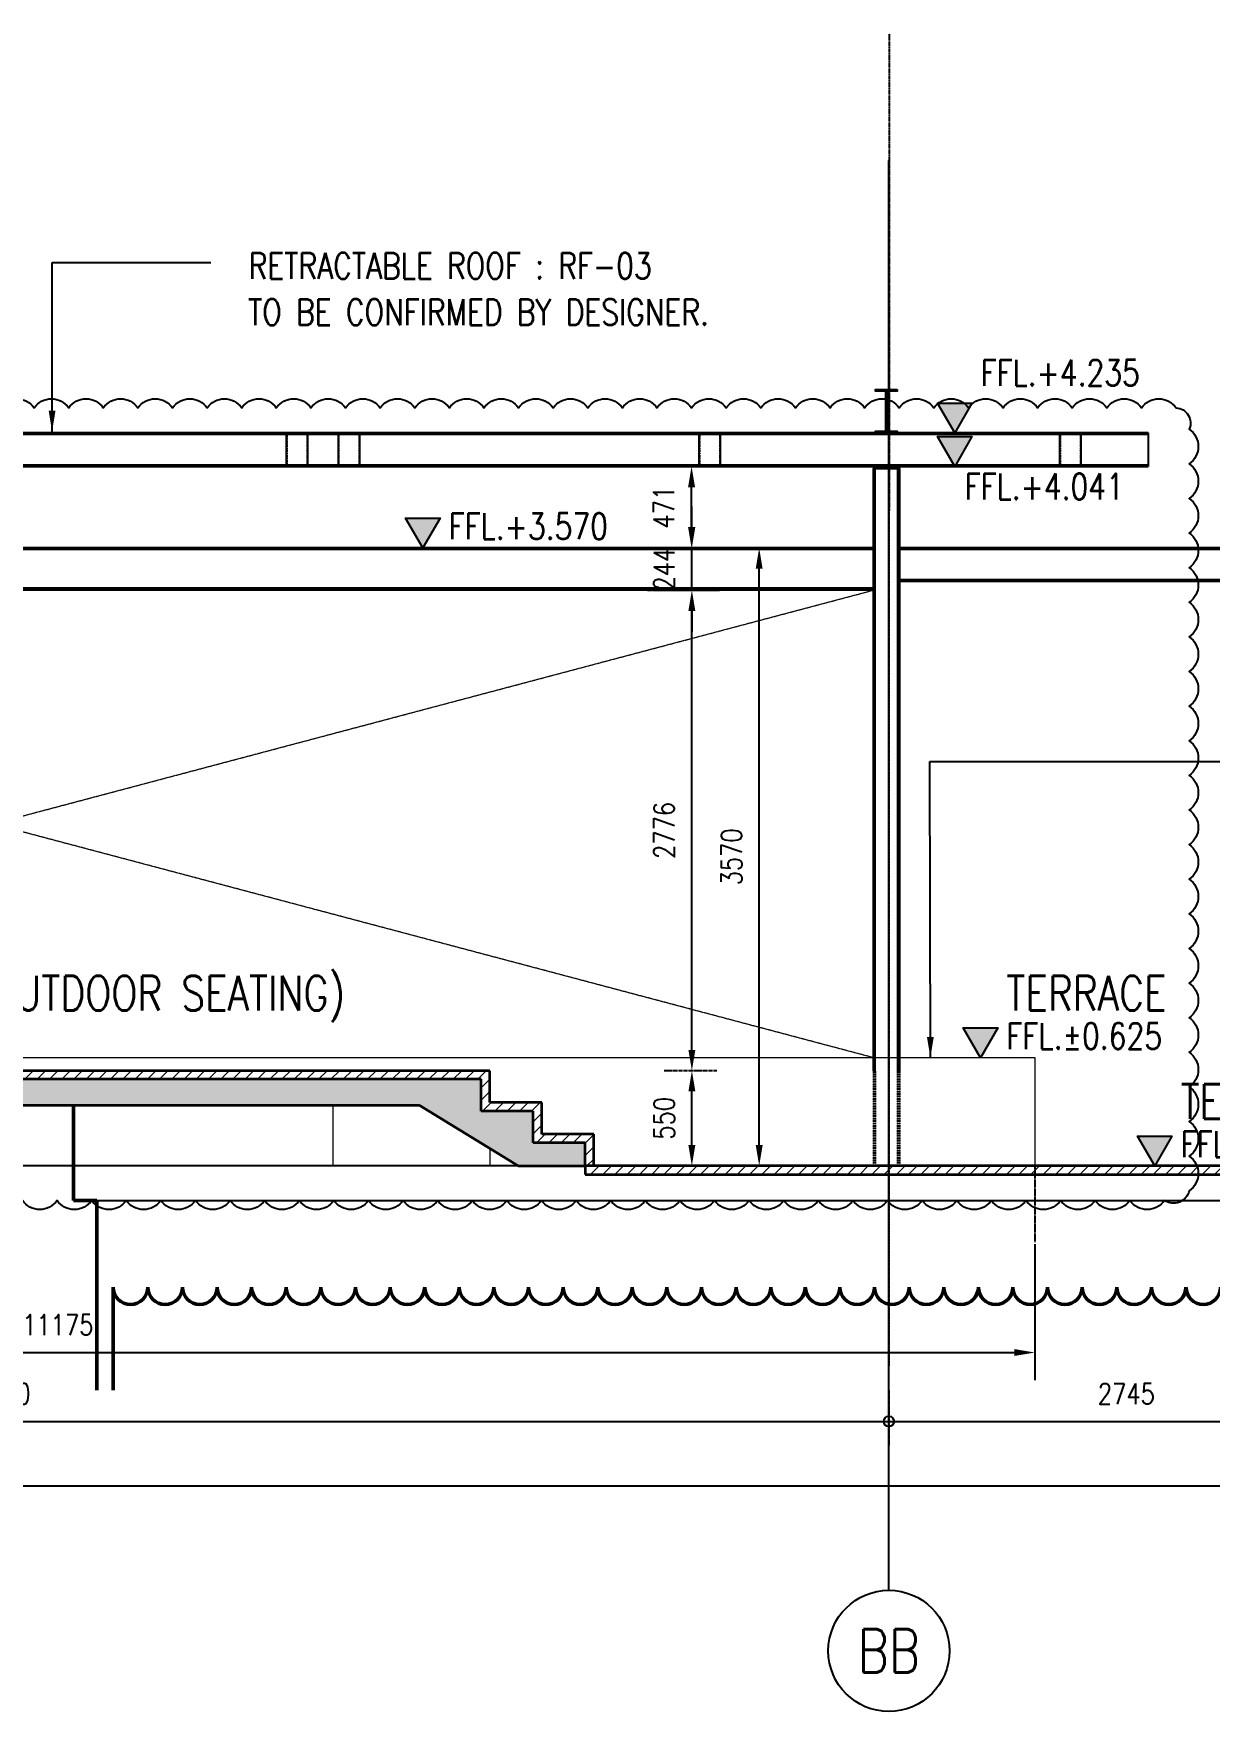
# Model space of a CAD drawing. Header units: millimetres. Extents: x -2196631 to 160, y -11674 to 51770.
# Drawn here: x -1088327 to -1081531, y 31020 to 40714 of the extents above; entities that cross this region are included whole.
import ezdxf
from ezdxf.enums import TextEntityAlignment as Align

# ---------------------------------------------------------------- set-up
doc = ezdxf.new("R2010")
doc.units = ezdxf.units.MM
for name, pattern in [('28 Xref BA305$0$_GRIDLINE', [11.2, 8, -0.6, 2, -0.6]), ('28 Xref BA305$0$_HIDDEN', [2.6, 2, -0.6]), ('_GRIDLINE', [11.2, 8, -0.6, 2, -0.6]), ('CENTER', [2, 1.25, -0.25, 0.25, -0.25]), ('CENTER2', [28.575, 19.05, -3.175, 3.175, -3.175]), ('DM1', [0.35, 0.05, -0.05, 0.2, -0.05]), ('HIDDEN', [0.375, 0.25, -0.125])]:
    doc.linetypes.add(name, pattern=pattern)
for name, color, linetype in [('$0$S-Stru_4', 4, 'Continuous'), ('GL', 3, 'Continuous'), ('Level Spec', 3, 'Continuous'), ('S-Dim', 7, 'Continuous'), ('S-Hid', 8, 'HIDDEN'), ('S-Str_2', 2, 'Continuous'), ('S-Str_3', 3, 'Continuous'), ('S-Stru_6', 6, 'Continuous'), ('SHIMMING', 7, 'Continuous'), ('TEXT 3', 3, 'Continuous'), ('TEXT 4', 4, 'Continuous'), ('TEXT 5', 5, 'Continuous')]:
    doc.layers.add(name, color=color, linetype=linetype)
for name, color, linetype, lineweight in [('28 Xref BA305$0$A-DETL', 90, 'Continuous', 15), ('28 Xref BA305$0$A-DETL-GENF', 92, 'Continuous', 18), ('28 Xref BA305$0$A-FLOR', 192, 'Continuous', 9), ('28 Xref BA305$0$A-FLOR-LEVL', 51, 'Continuous', 5), ('28 Xref BA305$0$A-WALL', 113, 'Continuous', 9), ('S-GRID', 1, 'Continuous', 5)]:
    doc.layers.add(name, color=color, linetype=linetype, lineweight=lineweight)
doc.styles.add('E100', font='ROMTH.shx', dxfattribs={"width": 0.85})
doc.styles.add('E175', font='ROMTH.shx', dxfattribs={"width": 0.85, "height": 4})
doc.styles.add('Romens', font='romans.shx', dxfattribs={"width": 0.8})
doc.dimstyles.new('AA-50 mm', dxfattribs={"dimtxt": 120, "dimasz": 120, "dimexe": 160, "dimexo": 12, "dimgap": 100, "dimtad": 1, "dimdec": 0, "dimzin": 0, "dimdsep": 46, "dimtxsty": 'Romens', "dimcen": 0.3, "dimdle": 2, "dimclrd": 1, "dimclre": 1, "dimclrt": 3, "dimadec": 0, "dimazin": 0, "dimtfac": 1, "dimtdec": 0, "dimtix": 1, "dimtmove": 1, "dimatfit": 3, "dimfxl": 0, "dimtolj": 1, "dimtzin": 0, "dimarcsym": 0})
doc.dimstyles.new('CA-50 mm', dxfattribs={"dimtxt": 120, "dimasz": 120, "dimexe": 160, "dimexo": 12, "dimgap": 100, "dimtad": 1, "dimdec": 0, "dimzin": 0, "dimdsep": 46, "dimtxsty": 'Romens', "dimblk1": 'SMALL', "dimsah": 1, "dimcen": 30, "dimdle": 2, "dimclrd": 1, "dimclre": 1, "dimclrt": 3, "dimadec": 0, "dimazin": 0, "dimtfac": 1, "dimtdec": 0, "dimtix": 1, "dimtmove": 2, "dimatfit": 3, "dimfxl": 0, "dimtolj": 1, "dimtzin": 0, "dimarcsym": 0})
doc.dimstyles.new('CC-50 mm', dxfattribs={"dimtxt": 120, "dimasz": 120, "dimexe": 140, "dimexo": 12, "dimgap": 100, "dimtad": 1, "dimdec": 0, "dimzin": 0, "dimdsep": 46, "dimtxsty": 'Romens', "dimblk": 'SMALL', "dimcen": 0.3, "dimdle": 2, "dimclrd": 1, "dimclre": 1, "dimclrt": 3, "dimadec": 0, "dimazin": 0, "dimtfac": 1, "dimtdec": 0, "dimtix": 1, "dimtmove": 1, "dimatfit": 3, "dimfxl": 0, "dimtolj": 1, "dimtzin": 0, "dimarcsym": 0})
pattern_1 = [(45, (-1088991.804, 2166), (-35.35534, 35.35534), [])]

# ---------------------------------------------------------------- blocks, each defined once
blk = doc.blocks.new('28 Xref BA305')
at = {"layer": '28 Xref BA305$0$A-DETL-GENF', "lineweight": 5}
h = blk.add_hatch(dxfattribs=at)
h.set_pattern_fill('FP_8', color=8, style=0, pattern_type=2)
h.set_pattern_definition(pattern_1)
h.paths.add_polyline_path([(-1085088.99512, 1300.44567), (-1085088.99512, 1483.77901), (-1085388.99512, 1483.77901), (-1085388.99512, 1667.11234), (-1085688.99602, 1667.11234), (-1085688.99602, 1850.44567), (-1094927.95991, 1850.91187), (-1100038.71323, 2550.44567), (-1103314.02208, 2550.44567), (-1103314.02208, 2500.44567), (-1100038.71323, 2499.97948), (-1094927.95991, 1800.44567), (-1085738.99602, 1800.44567), (-1085738.99602, 1617.11234), (-1085438.99512, 1617.11234), (-1085438.99512, 1433.77901), (-1085138.99512, 1433.77901), (-1085138.99512, 1300.44567)], flags=0)
h = blk.add_hatch(dxfattribs=at)
h.set_pattern_fill('FP_9', color=8, style=0, pattern_type=2)
h.set_pattern_definition([(50, (-1088991.8, 2166), (364.368, -31.878), [38.1, -419.1]), (355, (-1088991.8, 2166), (-70.486, 382.113), [30.48, -335.28]), (100.451, (-1088961.44, 2163.34), (293.885, 350.233), [32.38, -356.18]), (46.184, (-1088991.8, 2267.6), (542.158, -84.086), [57.15, -628.65]), (96.636, (-1088946.6, 2260.6), (474.805, 494.855), [48.57, -534.27]), (351.184, (-1088991.8, 2267.6), (474.81, 494.85), [45.72, -502.92]), (21, (-1088941, 2242.2), (303.2285, -204.5305), [38.1, -419.1]), (326, (-1088941, 2242.2), (123.604, 368.376), [30.48, -335.28]), (71.451, (-1088915.74, 2225.16), (426.834, 163.843), [32.38, -356.18]), (37.5, (-1088991.8, 2166), (6.1766, 169.1102), [16.764, -314.452, 16.764, -323.596, -336.55]), (37.5, (-1088991.8, 2166), (6.1766, 169.1102), [-671.576, 16.764, -319.786]), (7.5, (-1088991.8, 2166), (133.6389, 200.3615), [16.764, -177.292, 16.764, -306.832, -128.27]), (7.5, (-1088991.8, 2166), (133.6389, 200.3615), [-517.652, 16.764, -111.506]), (327.5, (-1089105.09, 2166), (271.1818, -11.4584), [16.764, -110.236, 16.764, -379.476, -525.78]), (327.5, (-1089105.09, 2166), (271.1818, -11.4584), [-523.24, 16.764, -509.016]), (317.5, (-1089155.89, 2166), (296.2585, 50.853), [16.764, -148.336, 16.764, -246.38, -373.38]), (317.5, (-1089155.89, 2166), (296.2585, 50.853), [-428.244, 16.764, -356.616])])
h.paths.add_polyline_path([(-1085411.19383, 1300.44567), (-1085138.99512, 1300.44567), (-1085138.99512, 1433.77901), (-1085438.99512, 1433.77901), (-1085438.99512, 1617.11234), (-1085738.99602, 1617.11234), (-1085738.99602, 1800.44567), (-1094927.95991, 1800.44567), (-1100038.71323, 2499.97948), (-1103314.02208, 2499.97948), (-1103314.02208, 2348.58089), (-1100038.71323, 2348.58089), (-1094938.17789, 1650.44567), (-1086097.99644, 1650.44567), (-1085525.26916, 1300.44567)], flags=0)
h = blk.add_hatch(dxfattribs=at)
h.set_pattern_fill('FP_8', color=8, style=0, pattern_type=2)
h.set_pattern_definition(pattern_1)
h.paths.add_polyline_path([(-1076459.77971, 1250.44567), (-1076088.99512, 1250.44567), (-1076088.99512, 1300.44567), (-1085138.99512, 1300.44567), (-1085138.99512, 1250.44567), (-1078250.06253, 1250.44567)], flags=0)
at = {"layer": '$0$S-Stru_4', "color": 8, "linetype": 'CENTER2', "ltscale": 0.03}
blk.add_line((-1083382.49229, 7842.52178), (-1083382.49337, 5085.44567), dxfattribs=at)
at = {"layer": '28 Xref BA305$0$A-DETL', "color": 8, "linetype": '28 Xref BA305$0$_HIDDEN', "lineweight": 9, "ltscale": 2.5}
for p, q in [((-1093654.05827, 1925.44567), (-1083472.805, 4626.7165)), ((-1083472.805, 1925.44567), (-1093654.05827, 4626.7165))]:
    blk.add_line(p, q, dxfattribs=at)
at = {"layer": '28 Xref BA305$0$A-DETL', "color": 2, "lineweight": 35}
blk.add_line((-1085688.99602, 1850.44567), (-1094924.55392, 1850.44567), dxfattribs=at)
at = {"layer": '28 Xref BA305$0$A-DETL', "lineweight": 35}
for p, q in [((-1085688.99602, 1667.11234), (-1085688.99602, 1850.44567)), ((-1085738.99602, 1800.44567), (-1094927.95991, 1800.44567)), ((-1085738.99602, 1617.11234), (-1085738.99602, 1800.44567)), ((-1094938.17789, 1650.44567), (-1086097.99644, 1650.44567)), ((-1086097.99644, 1650.44567), (-1085525.26916, 1300.44567)), ((-1085388.99512, 1667.11234), (-1085688.99602, 1667.11234)), ((-1085388.99512, 1483.77901), (-1085388.99512, 1667.11234)), ((-1085438.99512, 1617.11234), (-1085738.99602, 1617.11234)), ((-1085438.99512, 1433.77901), (-1085438.99512, 1617.11234)), ((-1085088.99512, 1483.77901), (-1085388.99512, 1483.77901)), ((-1085088.99512, 1300.44567), (-1085088.99512, 1483.77901)), ((-1085138.99512, 1433.77901), (-1085438.99512, 1433.77901)), ((-1085138.99512, 1300.44567), (-1085138.99512, 1433.77901)), ((-1085525.26916, 1300.44567), (-1085138.99512, 1300.44567)), ((-1076088.99512, 1300.44567), (-1085138.99512, 1300.44567)), ((-1085138.99512, 1300.44567), (-1085138.99512, 1250.44567)), ((-1085138.99512, 1250.44567), (-1076088.99512, 1250.44567))]:
    blk.add_line(p, q, dxfattribs=at)
at = {"layer": '28 Xref BA305$0$A-DETL', "lineweight": 50}
for p, q in [((-1088095.53066, 1100.44567), (-1088095.53066, 1650.44567)), ((-1087961.56628, 1100.44567), (-1088095.53066, 1100.44567)), ((-1087961.56628, 4.88764), (-1087961.56628, 1100.44567)), ((-1087866.24507, 600), (-1087866.24507, 4.88764))]:
    blk.add_line(p, q, dxfattribs=at)
for centre in [(-1087766.24507, 600), (-1087566.24507, 600), (-1087366.24507, 600), (-1087166.24507, 600), (-1086966.24507, 600), (-1086766.24507, 600), (-1086566.24507, 600), (-1086366.24507, 600), (-1086166.24507, 600), (-1085966.24507, 600), (-1085766.24507, 600), (-1085566.24507, 600), (-1085366.24507, 600), (-1085166.24507, 600), (-1084966.24507, 600), (-1084766.24507, 600), (-1084566.24507, 600), (-1084366.24507, 600), (-1084166.24507, 600), (-1083966.24507, 600), (-1083766.24507, 600), (-1083566.24507, 600), (-1083366.24507, 600), (-1083166.24507, 600), (-1082966.24507, 600), (-1082766.24507, 600), (-1082566.24507, 600), (-1082366.24507, 600), (-1082166.24507, 600), (-1081966.24507, 600), (-1081766.24507, 600), (-1081566.24507, 600)]:
    blk.add_arc(centre, 100, 180, 0, dxfattribs=at)
at = {"layer": '28 Xref BA305$0$A-FLOR', "color": 10, "lineweight": 25}
blk.add_line((-1085525.26916, 1300.44567), (-1088095.53066, 1300.44567), dxfattribs=at)
at = {"layer": '28 Xref BA305$0$A-FLOR', "color": 2, "lineweight": 25}
blk.add_line((-1087961.56628, 1100.44567), (-1076091.22032, 1100.44567), dxfattribs=at)
at = {"layer": '28 Xref BA305$0$A-FLOR-LEVL', "linetype": '28 Xref BA305$0$_GRIDLINE', "lineweight": 20}
blk.add_line((-1105393.71336, 1300.44567), (-1073390.33155, 1300.44567), dxfattribs=at)
at = {"layer": '28 Xref BA305$0$A-WALL', "color": 2, "lineweight": 18}
blk.add_line((-1082539.00127, 1850.44567), (-1082539.00127, 1300.44567), dxfattribs=at)
at = {"layer": '28 Xref BA305$0$A-WALL', "lineweight": 18}
for p, q in [((-1086596.24507, 1650.44567), (-1086596.24507, 1300.44567)), ((-1085688.99437, 1400.49997), (-1085688.99437, 1300.44567))]:
    blk.add_line(p, q, dxfattribs=at)
at = {"layer": '28 Xref BA305$0$A-WALL', "color": 2, "lineweight": 18}
blk.add_lwpolyline([(-1082538.00132, 1300.44567), (-1082538.00132, 1925.44567), (-1094924.55392, 1925.44567), (-1094924.55392, 1850.44567)], dxfattribs=at)
at = {"layer": 'S-Dim', "color": 2}
for p, q in [((-1081884.45767, 5535.44567), (-1093804.05827, 5535.44567)), ((-1081884.45767, 5526.44567), (-1093804.05827, 5526.44567)), ((-1081884.45767, 5535.44567), (-1081884.45767, 5341.44567)), ((-1093804.05827, 5350.44567), (-1083335.30498, 5350.44567)), ((-1093804.05827, 5341.44567), (-1081884.45767, 5341.44567)), ((-1083335.30498, 5350.44567), (-1081884.45767, 5350.44567))]:
    blk.add_line(p, q, dxfattribs=at)
at = {"layer": 'S-Dim', "color": 4}
for p, q in [((-1083472.805, 5085.44567), (-1083472.805, 5329.44567)), ((-1083462.805, 5085.44567), (-1083462.805, 5329.44567)), ((-1083332.805, 5329.44567), (-1083332.805, 5085.44567)), ((-1083322.805, 5329.44567), (-1083322.805, 5085.44567)), ((-1083472.805, 1850.44567), (-1083472.805, 5085.44567)), ((-1083462.805, 1850.44567), (-1083462.805, 5085.44567)), ((-1083332.805, 5085.44567), (-1083332.805, 1850.44567)), ((-1083322.805, 5085.44567), (-1083322.805, 1850.44567)), ((-1083472.805, 4870.7165), (-1093654.05827, 4870.7165)), ((-1078743.91522, 4870.7165), (-1083322.805, 4870.7165)), ((-1078743.91522, 4676.7165), (-1083322.805, 4676.7165)), ((-1083472.805, 4626.7165), (-1093654.05827, 4626.7165)), ((-1073584.22523, 1300.44567), (-1101936.59142, 1300.44567))]:
    blk.add_line(p, q, dxfattribs=at)
at = {"layer": 'S-Dim', "color": 8}
for p, q in [((-1083472.805, 4861.7165), (-1093654.05827, 4861.7165)), ((-1078743.91522, 4861.7165), (-1083322.805, 4861.7165)), ((-1078743.91522, 4685.7165), (-1083322.805, 4685.7165)), ((-1083472.805, 4637.7165), (-1093654.05827, 4637.7165))]:
    blk.add_line(p, q, dxfattribs=at)
at = {"layer": 'S-Dim', "color": 5}
blk.add_line((-1083272.805, 1300.44567), (-1083522.805, 1300.44567), dxfattribs=at)
blk.add_line((-1083272.805, 1300.44567), (-1083522.805, 1300.44567), dxfattribs=at)
at = {"layer": 'S-GRID', "linetype": '_GRIDLINE', "ltscale": 0.001}
blk.add_line((-1083382.43871, 6250.71554), (-1083382.43871, 142.33612), dxfattribs=at)
at = {"layer": 'S-GRID'}
blk.add_line((-1082538.00132, 1300.44567), (-1080637.69967, 1300.44567), dxfattribs=at)
at = {"layer": 'S-Hid'}
for p, q in [((-1086863.67543, 5526.44567), (-1086863.67543, 5350.44567)), ((-1086745.07543, 5526.44567), (-1086745.07543, 5350.44567)), ((-1086563.67543, 5526.44567), (-1086563.67543, 5350.44567)), ((-1086445.07543, 5526.44567), (-1086445.07543, 5350.44567)), ((-1084478.67785, 5526.44567), (-1084478.67785, 5350.44567)), ((-1084360.07785, 5526.44567), (-1084360.07785, 5350.44567)), ((-1082393.67785, 5526.44567), (-1082393.67785, 5350.44567)), ((-1082275.07785, 5526.44567), (-1082275.07785, 5350.44567)), ((-1083472.805, 1850.44567), (-1083472.805, 1300.44567)), ((-1083462.805, 1850.44567), (-1083462.805, 1300.44567)), ((-1083332.805, 1850.44567), (-1083332.805, 1300.44567)), ((-1083322.805, 1850.44567), (-1083322.805, 1300.44567))]:
    blk.add_line(p, q, dxfattribs=at)
at = {"layer": 'S-Str_2'}
blk.add_lwpolyline([(-1083472.805, 5329.44567), (-1083322.805, 5329.44567), (-1083322.805, 5341.44567), (-1083472.805, 5341.44567)], close=True, dxfattribs=at)
at = {"layer": 'S-Str_3'}
for points in [[(-1086741.87543, 5350.44567), (-1086741.87543, 5526.44567), (-1086866.87543, 5526.44567), (-1086866.87543, 5350.44567)], [(-1086441.87543, 5350.44567), (-1086441.87543, 5526.44567), (-1086566.87543, 5526.44567), (-1086566.87543, 5350.44567)], [(-1084356.87785, 5350.44567), (-1084356.87785, 5526.44567), (-1084481.87785, 5526.44567), (-1084481.87785, 5350.44567)], [(-1082271.87785, 5350.44567), (-1082271.87785, 5526.44567), (-1082396.87785, 5526.44567), (-1082396.87785, 5350.44567)]]:
    blk.add_lwpolyline(points, close=True, dxfattribs=at)
at = {"layer": 'S-Stru_6'}
blk.add_lwpolyline([(-1083335.30498, 5785.44567), (-1083335.30498, 5776.44567), (-1083394.80498, 5776.44567), (-1083394.80498, 5544.44567), (-1083335.30498, 5544.44567), (-1083335.30498, 5535.44567), (-1083460.30498, 5535.44567), (-1083460.30498, 5544.44567), (-1083400.80498, 5544.44567), (-1083400.80498, 5776.44567), (-1083460.30498, 5776.44567), (-1083460.30498, 5785.44567)], close=True, dxfattribs=at)
at = {"layer": 'SHIMMING', "color": 252, "true_color": 0x939598}
blk.add_line((-1081884.45767, 5341.44567), (-1082184.45767, 5341.44567), dxfattribs=at)
at = {"color": 10, "linetype": 'Continuous', "style": 'E175', "width": 0.85}
blk.add_attdef('POOL_SIDE_ELEVATION', (-1089924.93658, -4582.55958), '', height=320, dxfattribs=at)
at = {"color": 6, "linetype": 'Continuous', "style": 'E100', "width": 0.85}
blk.add_attdef('SCALE', text='', height=160, dxfattribs=at).set_placement((-1092437.31517, -4942.55958), align=Align.RIGHT)
blk = doc.blocks.new('COLUMN REFERNCE GRIDS 1')
at = {"layer": 'GL'}
blk.add_lwpolyline([(0, 0.5), (0, 0)], dxfattribs=at)
blk.add_circle((0, 1.2), 0.7, dxfattribs=at)
at = {"layer": 'TEXT 5', "style": 'Romens', "width": 0.8}
blk.add_attdef('A', text='', height=0.5, dxfattribs=at).set_placement((0, 1.2), align=Align.MIDDLE_CENTER)
blk = doc.blocks.new('GD')
at = {"layer": 'S-GRID', "color": 8, "linetype": '_GRIDLINE', "lineweight": 25, "ltscale": 3}
blk.add_line((-1083383.4, -1504), (-1083383.4, 6570), dxfattribs=at)
at = {"layer": 'GL'}
ref = blk.add_blockref('COLUMN REFERNCE GRIDS 1', (-1083383.4, -1440.6), dxfattribs=dict(at, xscale=500, yscale=500, zscale=500, rotation=180))
ref.add_attrib('A', 'BB', dxfattribs={"layer": 'TEXT 5', "height": 250, "style": 'Romens', "width": 0.8}).set_placement((-1083383.4, -2040.6), align=Align.MIDDLE_CENTER)
blk = doc.blocks.new('_Small')
at = {"color": 0, "linetype": 'ByBlock', "lineweight": -2}
blk.add_circle((0, 0), 0.25, dxfattribs=at)
blk = doc.blocks.new('*D53')
at = {"color": 1, "linetype": 'CENTER2', "lineweight": -2, "transparency": 16777216}
for p, q in [((-1093713.7, 2), (-1093713.7, -316)), ((-1083383.4, 2), (-1083383.4, -316))]:
    blk.add_line(p, q, dxfattribs=at)
at = {"color": 1, "lineweight": -2, "transparency": 16777216}
blk.add_line((-1093715.7, -176), (-1083381.4, -176), dxfattribs=at)
at = {"layer": 'Defpoints', "color": 0, "transparency": 16777216}
for p in [(-1093713.7, 14), (-1083383.4, 14), (-1083383.4, -176)]:
    blk.add_point(p, dxfattribs=at)
at = {"color": 1, "lineweight": -2, "transparency": 16777216, "xscale": 120, "yscale": 120, "zscale": 120, "rotation": 180}
blk.add_blockref('_Small', (-1093713.7, -176), dxfattribs=at)
at = {"color": 1, "lineweight": -2, "transparency": 16777216, "xscale": 120, "yscale": 120, "zscale": 120}
blk.add_blockref('_Small', (-1083383.4, -176), dxfattribs=at)
at = {"color": 3, "transparency": 16777216, "insert": (-1088548.5, -16), "char_height": 120, "attachment_point": 5, "style": 'Romens'}
blk.add_mtext('\\A1;10330', dxfattribs=at)
blk = doc.blocks.new('*D54')
at = {"color": 1, "linetype": 'CENTER2', "lineweight": -2, "transparency": 16777216}
for p, q in [((-1083383.4, 2), (-1083383.4, -316)), ((-1080638.7, -22), (-1080638.7, -316))]:
    blk.add_line(p, q, dxfattribs=at)
at = {"color": 1, "lineweight": -2, "transparency": 16777216}
blk.add_line((-1083385.4, -176), (-1080636.7, -176), dxfattribs=at)
at = {"layer": 'Defpoints', "color": 0, "transparency": 16777216}
for p in [(-1083383.4, 14), (-1080638.7, -10), (-1080638.7, -176)]:
    blk.add_point(p, dxfattribs=at)
at = {"color": 1, "lineweight": -2, "transparency": 16777216, "xscale": 120, "yscale": 120, "zscale": 120, "rotation": 180}
blk.add_blockref('_Small', (-1083383.4, -176), dxfattribs=at)
at = {"color": 1, "lineweight": -2, "transparency": 16777216, "xscale": 120, "yscale": 120, "zscale": 120}
blk.add_blockref('_Small', (-1080638.7, -176), dxfattribs=at)
at = {"color": 3, "transparency": 16777216, "insert": (-1082011, -16), "char_height": 120, "attachment_point": 5, "style": 'Romens'}
blk.add_mtext('\\A1;2745', dxfattribs=at)
blk = doc.blocks.new('*D52')
at = {"color": 1, "linetype": 'CENTER2', "lineweight": -2, "transparency": 16777216}
for p, q in [((-1102238.7, -328), (-1102238.7, -688)), ((-1080638.7, -328), (-1080638.7, -688))]:
    blk.add_line(p, q, dxfattribs=at)
at = {"color": 1, "lineweight": -2, "transparency": 16777216}
blk.add_line((-1102240.7, -548), (-1080636.7, -548), dxfattribs=at)
at = {"layer": 'Defpoints', "color": 0, "transparency": 16777216}
for p in [(-1102238.7, -316), (-1080638.7, -316), (-1080638.7, -548)]:
    blk.add_point(p, dxfattribs=at)
at = {"color": 1, "lineweight": -2, "transparency": 16777216, "xscale": 120, "yscale": 120, "zscale": 120, "rotation": 180}
blk.add_blockref('_Small', (-1102238.7, -548), dxfattribs=at)
at = {"color": 1, "lineweight": -2, "transparency": 16777216, "xscale": 120, "yscale": 120, "zscale": 120}
blk.add_blockref('_Small', (-1080638.7, -548), dxfattribs=at)
at = {"color": 3, "transparency": 16777216, "insert": (-1091438.7, -388), "char_height": 120, "attachment_point": 5, "style": 'Romens'}
blk.add_mtext('\\A1;21600', dxfattribs=at)
blk = doc.blocks.new('FINISHING FLOOR - ( ELE - SEC )')
at = {"layer": 'Level Spec'}
h = blk.add_hatch(color=1, dxfattribs=at)
h.dxf.hatch_style = 1
h.paths.add_polyline_path([(0, 0), (-0.199, 0.345), (0.199, 0.345)])
at = {"layer": 'Level Spec', "color": 1}
blk.add_lwpolyline([(0, 0), (-0.199, 0.345), (0.199, 0.345)], close=True, dxfattribs=at)
at = {"layer": 'TEXT 3', "style": 'Romens', "width": 0.8}
blk.add_attdef('+XX.XXXMSL.', (0.299, 0.1), '', height=0.3, dxfattribs=at)
at = {"layer": 'TEXT 4', "style": 'Romens', "width": 0.8}
blk.add_attdef('XXXXXX_X', (0.299, 0.545), '', height=0.4, dxfattribs=at)
blk = doc.blocks.new('*D326')
at = {"color": 1, "linetype": 'CENTER2', "lineweight": -2, "transparency": 16777216}
for p, q in [((-1084378, 34722.1), (-1084682, 34722.1)), ((-1084378, 34172.1), (-1084682, 34172.1))]:
    blk.add_line(p, q, dxfattribs=at)
at = {"color": 1, "lineweight": -2, "transparency": 16777216}
blk.add_line((-1084522, 34292.1), (-1084522, 34602.1), dxfattribs=at)
at = {"color": 1, "transparency": 16777216}
for points in [[(-1084542, 34602.1), (-1084502, 34602.1), (-1084522, 34722.1)], [(-1084542, 34292.1), (-1084502, 34292.1), (-1084522, 34172.1)]]:
    blk.add_solid(points, dxfattribs=at)
at = {"layer": 'Defpoints', "color": 0, "transparency": 16777216}
for p in [(-1084522, 34722.1), (-1084366, 34722.1), (-1084366, 34172.1)]:
    blk.add_point(p, dxfattribs=at)
at = {"color": 3, "transparency": 16777216, "insert": (-1084682, 34447.1), "char_height": 120, "attachment_point": 5, "rotation": 90, "style": 'Romens'}
blk.add_mtext('\\A1;550', dxfattribs=at)
blk = doc.blocks.new('*D327')
at = {"color": 1, "linetype": 'CENTER2', "lineweight": -2, "transparency": 16777216}
for p, q in [((-1084778, 37498.4), (-1084362, 37498.4)), ((-1084378, 34722.1), (-1084682, 34722.1))]:
    blk.add_line(p, q, dxfattribs=at)
at = {"color": 1, "lineweight": -2, "transparency": 16777216}
blk.add_line((-1084522, 34842.1), (-1084522, 37378.4), dxfattribs=at)
at = {"color": 1, "transparency": 16777216}
for points in [[(-1084542, 37378.4), (-1084502, 37378.4), (-1084522, 37498.4)], [(-1084542, 34842.1), (-1084502, 34842.1), (-1084522, 34722.1)]]:
    blk.add_solid(points, dxfattribs=at)
at = {"layer": 'Defpoints', "color": 0, "transparency": 16777216}
for p in [(-1084790, 37498.4), (-1084522, 37498.4), (-1084366, 34722.1)]:
    blk.add_point(p, dxfattribs=at)
at = {"color": 3, "transparency": 16777216, "insert": (-1084682, 36110.2), "char_height": 120, "attachment_point": 5, "rotation": 90, "style": 'Romens'}
blk.add_mtext('\\A1;2776', dxfattribs=at)
blk = doc.blocks.new('*D328')
at = {"color": 1, "linetype": 'CENTER2', "lineweight": -2, "transparency": 16777216}
for p, q in [((-1084366.5, 37742.4), (-1083973, 37742.4)), ((-1084354, 34172.1), (-1083973, 34172.1))]:
    blk.add_line(p, q, dxfattribs=at)
at = {"color": 1, "lineweight": -2, "transparency": 16777216}
blk.add_line((-1084133, 34292.1), (-1084133, 37622.4), dxfattribs=at)
at = {"color": 1, "transparency": 16777216}
for points in [[(-1084153, 37622.4), (-1084113, 37622.4), (-1084133, 37742.4)], [(-1084153, 34292.1), (-1084113, 34292.1), (-1084133, 34172.1)]]:
    blk.add_solid(points, dxfattribs=at)
at = {"layer": 'Defpoints', "color": 0, "transparency": 16777216}
for p in [(-1084378.5, 37742.4), (-1084133, 37742.4), (-1084366, 34172.1)]:
    blk.add_point(p, dxfattribs=at)
at = {"color": 3, "transparency": 16777216, "insert": (-1084293, 35957.2), "char_height": 120, "attachment_point": 5, "rotation": 90, "style": 'Romens'}
blk.add_mtext('\\A1;3570', dxfattribs=at)
blk = doc.blocks.new('*D342')
at = {"color": 1, "lineweight": -2, "transparency": 16777216}
for p, q in [((-1082539, 33719.7), (-1082539, 32933.7)), ((-1093713.7, 33298.7), (-1093713.7, 32933.7)), ((-1093715.7, 33093.7), (-1082659, 33093.7))]:
    blk.add_line(p, q, dxfattribs=at)
at = {"color": 1, "transparency": 16777216}
blk.add_solid([(-1082659, 33113.7), (-1082659, 33073.7), (-1082539, 33093.7)], dxfattribs=at)
at = {"layer": 'Defpoints', "color": 0, "transparency": 16777216}
for p in [(-1082539, 33731.7), (-1093713.7, 33310.7), (-1082539, 33093.7)]:
    blk.add_point(p, dxfattribs=at)
at = {"color": 1, "lineweight": -2, "transparency": 16777216, "xscale": 120, "yscale": 120, "zscale": 120, "rotation": 180}
blk.add_blockref('_Small', (-1093713.7, 33093.7), dxfattribs=at)
at = {"color": 3, "transparency": 16777216, "insert": (-1088186.3, 33253.7), "char_height": 120, "attachment_point": 5, "style": 'Romens'}
blk.add_mtext('\\A1;11175', dxfattribs=at)
blk = doc.blocks.new('*D331')
at = {"color": 1, "lineweight": -2, "transparency": 16777216}
for p, q in [((-1084522, 37862.4), (-1084522, 37982.4)), ((-1084522, 37498.4), (-1084522, 37742.4)), ((-1084522, 37378.4), (-1084522, 37258.4))]:
    blk.add_line(p, q, dxfattribs=at)
at = {"color": 1, "linetype": 'CENTER2', "lineweight": -2, "transparency": 16777216}
for p, q in [((-1084440.5, 37742.4), (-1084682, 37742.4)), ((-1084745, 37498.4), (-1084362, 37498.4))]:
    blk.add_line(p, q, dxfattribs=at)
at = {"color": 1, "transparency": 16777216}
for points in [[(-1084542, 37862.4), (-1084502, 37862.4), (-1084522, 37742.4)], [(-1084542, 37378.4), (-1084502, 37378.4), (-1084522, 37498.4)]]:
    blk.add_solid(points, dxfattribs=at)
at = {"layer": 'Defpoints', "color": 0, "transparency": 16777216}
for p in [(-1084522, 37742.4), (-1084428.5, 37742.4), (-1084757, 37498.4)]:
    blk.add_point(p, dxfattribs=at)
at = {"color": 3, "transparency": 16777216, "insert": (-1084682, 37620.4), "char_height": 120, "attachment_point": 5, "rotation": 90, "style": 'Romens'}
blk.add_mtext('\\A1;244', dxfattribs=at)
blk = doc.blocks.new('*D592')
at = {"color": 1, "linetype": 'DM1', "lineweight": -2, "transparency": 16777216}
for p, q in [((-1084523.8, 38213.1), (-1084683.8, 38213.1)), ((-1084523.8, 37742.4), (-1084683.8, 37742.4))]:
    blk.add_line(p, q, dxfattribs=at)
at = {"color": 1, "lineweight": -2, "transparency": 16777216}
blk.add_line((-1084523.8, 37862.4), (-1084523.8, 38093.1), dxfattribs=at)
at = {"color": 1, "transparency": 16777216}
for points in [[(-1084543.8, 38093.1), (-1084503.8, 38093.1), (-1084523.8, 38213.1)], [(-1084543.8, 37862.4), (-1084503.8, 37862.4), (-1084523.8, 37742.4)]]:
    blk.add_solid(points, dxfattribs=at)
at = {"layer": 'Defpoints', "color": 0, "transparency": 16777216}
for p in [(-1084523.8, 38213.1), (-1084523.8, 38213.1), (-1084523.8, 37742.4)]:
    blk.add_point(p, dxfattribs=at)
at = {"color": 3, "transparency": 16777216, "insert": (-1084683.8, 37977.7), "char_height": 120, "attachment_point": 5, "rotation": 90, "style": 'Romens'}
blk.add_mtext('\\A1;471', dxfattribs=at)
blk = doc.blocks.new('*D625')
at = {"color": 1, "linetype": 'DM1', "lineweight": -2, "transparency": 16777216}
for p, q in [((-2, 37761.4), (160, 37761.4)), ((-2, 34172.1), (160, 34172.1))]:
    blk.add_line(p, q, dxfattribs=at)
at = {"color": 1, "lineweight": -2, "transparency": 16777216}
blk.add_line((0, 37641.4), (0, 34292.1), dxfattribs=at)
at = {"color": 1, "transparency": 16777216}
for points in [[(-20, 37641.4), (20, 37641.4), (0, 37761.4)], [(-20, 34292.1), (20, 34292.1), (0, 34172.1)]]:
    blk.add_solid(points, dxfattribs=at)
at = {"layer": 'Defpoints', "color": 0, "transparency": 16777216}
for p in [(-1100938.7, 37761.4), (-1100938.7, 34172.1), (0, 34172.1)]:
    blk.add_point(p, dxfattribs=at)
at = {"color": 3, "transparency": 16777216, "insert": (-160, 35966.7), "char_height": 120, "attachment_point": 5, "rotation": 90, "style": 'Romens'}
blk.add_mtext('\\A1;3589', dxfattribs=at)
blk = doc.blocks.new('di')
for base, p1, p2, picture, middle in [((-1083383.4, -176), (-1093713.7, 14), (-1083383.4, 14), '*D53', (-1088548.5, -16)), ((-1080638.7, -176), (-1083383.4, 14), (-1080638.7, -10), '*D54', (-1082011, -16)), ((-1080638.7, -548), (-1102238.7, -316), (-1080638.7, -316), '*D52', (-1091438.7, -388))]:
    dim = blk.add_linear_dim(base=base, p1=p1, p2=p2, dimstyle='CC-50 mm')
    dim.commit()
    dim.dimension.update_dxf_attribs({"geometry": picture, "text_midpoint": middle})

msp = doc.modelspace()

# ---------------------------------------------------------------- block references
msp.add_blockref('28 Xref BA305', (0, 32871.6594))

# ---------------------------------------------------------------- next in the draw order: linework, layer by layer
msp.add_lwpolyline([(-1088523.5933, 38551.7241, -0.52056705), (-1088323.5933, 38551.7241, -0.52056705), (-1088123.5933, 38551.7241, -0.52056705), (-1087923.5933, 38551.7241, -0.52056705), (-1087723.5933, 38551.7241, -0.52056705), (-1087523.5933, 38551.7241, -0.52056705), (-1087323.5933, 38551.7241, -0.52056705), (-1087123.5933, 38551.7241, -0.52056705), (-1086923.5933, 38551.7241, -0.52056705), (-1086723.5933, 38551.7241, -0.52056705), (-1086523.5933, 38551.7241, -0.52056705), (-1086323.5933, 38551.7241, -0.52056705), (-1086123.5933, 38551.7241, -0.52056705), (-1085923.5933, 38551.7241, -0.52056705), (-1085723.5933, 38551.7241, -0.52056705), (-1085523.5933, 38551.7241, -0.52056705), (-1085323.5933, 38551.7241, -0.52056705), (-1085123.5933, 38551.7241, -0.52056705), (-1084923.5933, 38551.7241, -0.52056705), (-1084723.5933, 38551.7241, -0.52056705), (-1084523.5933, 38551.7241, -0.52056705), (-1084323.5933, 38551.7241, -0.52056705), (-1084123.5933, 38551.7241, -0.52056705), (-1083923.5933, 38551.7241, -0.52056705), (-1083723.5933, 38551.7241, -0.52056705), (-1083523.5933, 38551.7241, -0.52056705), (-1083323.5933, 38551.7241, -0.52056705), (-1083123.5933, 38551.7241, -0.52056705), (-1082923.5933, 38551.7241, -0.52056705), (-1082723.5933, 38551.7241, -0.52056705), (-1082523.5933, 38551.7241, -0.52056705), (-1082323.5933, 38551.7241, -0.52056705), (-1082123.5933, 38551.7241, -0.52056705), (-1081923.5933, 38551.7241, -0.52056705), (-1081723.5933, 38551.7241, -0.52056705), (-1081647.0696, 38428.2477, -0.52056705), (-1081647.0696, 38228.2477, -0.52056705), (-1081647.0696, 38028.2477, -0.52056705), (-1081647.0696, 37828.2477, -0.52056705), (-1081647.0696, 37628.2477, -0.52056705), (-1081647.0696, 37428.2477, -0.52056705), (-1081647.0696, 37228.2477, -0.52056705), (-1081647.0696, 37028.2477, -0.52056705), (-1081647.0696, 36828.2477, -0.52056705), (-1081647.0696, 36628.2477, -0.52056705), (-1081647.0696, 36428.2477, -0.52056705), (-1081647.0696, 36228.2477, -0.52056705), (-1081647.0696, 36028.2477, -0.52056705), (-1081647.0696, 35828.2477, -0.52056705), (-1081647.0696, 35628.2477, -0.52056705), (-1081647.0696, 35428.2477, -0.52056705), (-1081647.0696, 35228.2477, -0.52056705), (-1081647.0696, 35028.2477, -0.52056705), (-1081647.0696, 34828.2477, -0.52056705), (-1081647.0696, 34628.2477, -0.52056705), (-1081647.0696, 34428.2477, -0.52056705), (-1081647.0696, 34228.2477, -0.52056705), (-1081647.0696, 34028.2477, -0.52056705), (-1081790.9269, 33972.105, -0.52056705), (-1081990.9269, 33972.105, -0.52056705), (-1082190.9269, 33972.105, -0.52056705), (-1082390.9269, 33972.105, -0.52056705), (-1082590.9269, 33972.105, -0.52056705), (-1082790.9269, 33972.105, -0.52056705), (-1082990.9269, 33972.105, -0.52056705), (-1083190.9269, 33972.105, -0.52056705), (-1083390.9269, 33972.105, -0.52056705), (-1083590.9269, 33972.105, -0.52056705), (-1083790.9269, 33972.105, -0.52056705), (-1083990.9269, 33972.105, -0.52056705), (-1084190.9269, 33972.105, -0.52056705), (-1084390.9269, 33972.105, -0.52056705), (-1084590.9269, 33972.105, -0.52056705), (-1084790.9269, 33972.105, -0.52056705), (-1084990.9269, 33972.105, -0.52056705), (-1085190.9269, 33972.105, -0.52056705), (-1085390.9269, 33972.105, -0.52056705), (-1085590.9269, 33972.105, -0.52056705), (-1085790.9269, 33972.105, -0.52056705), (-1085990.9269, 33972.105, -0.52056705), (-1086190.9269, 33972.105, -0.52056705), (-1086390.9269, 33972.105, -0.52056705), (-1086590.9269, 33972.105, -0.52056705), (-1086790.9269, 33972.105, -0.52056705), (-1086990.9269, 33972.105, -0.52056705), (-1087190.9269, 33972.105, -0.52056705), (-1087390.9269, 33972.105, -0.52056705), (-1087590.9269, 33972.105, -0.52056705), (-1087790.9269, 33972.105, -0.52056705), (-1087990.9269, 33972.105, -0.52056705), (-1088190.9269, 33972.105, -0.52056705), (-1088390.9269, 33972.105, -0.52056705)], format="xyb")
at = {"color": 250, "linetype": 'CENTER', "ltscale": 3}
msp.add_lwpolyline([(-1082539.0013, 34172.105), (-1082539.0013, 33731.6594)], dxfattribs=at)

# ---------------------------------------------------------------- next in the draw order: block references
for name, p in [('GD', (0, 33410.6594)), ('di', (0, 32871.6594))]:
    msp.add_blockref(name, p)
at = {"layer": 'Level Spec'}
ref = msp.add_blockref('FINISHING FLOOR - ( ELE - SEC )', (-1083003.0801, 38407.1055), dxfattribs=dict(at, xscale=500, yscale=500, zscale=500))
ref.add_attrib('+XX.XXXMSL.', 'FFL.+4.235', (-1082853.4871, 38679.6055), dxfattribs={"layer": 'TEXT 3', "height": 150, "style": 'Romens', "width": 0.8})
ref = msp.add_blockref('FINISHING FLOOR - ( ELE - SEC )', (-1083003.0801, 38213.1055), dxfattribs=dict(at, xscale=500, yscale=500, zscale=500))
ref.add_attrib('+XX.XXXMSL.', 'FFL.+4.041', (-1082945.8753, 38022.2508), dxfattribs={"layer": 'TEXT 3', "height": 150, "style": 'Romens', "width": 0.8})
ref = msp.add_blockref('FINISHING FLOOR - ( ELE - SEC )', (-1086077, 37742.3759), dxfattribs=dict(at, xscale=500, yscale=500, zscale=500))
ref.add_attrib('+XX.XXXMSL.', 'FFL.+3.570', (-1085927.4071, 37792.3759), dxfattribs={"layer": 'TEXT 3', "height": 150, "style": 'Romens', "width": 0.8})
at = {"layer": 'Level Spec', "xscale": 500, "yscale": 500, "zscale": 500}
for p, values in [((-1091064.3013, 34797.105), {'XXXXXX_X': 'TERRACE (VERANDAH OUTDOOR SEATING)', '+XX.XXXMSL.': 'FFL.+0.625'}), ((-1082853.636, 34797.105), {'XXXXXX_X': 'TERRACE ', '+XX.XXXMSL.': 'FFL.%%P0.625'}), ((-1081847, 34172.105), {'XXXXXX_X': 'TERRACE ', '+XX.XXXMSL.': 'FFL.%%P0.00'})]:
    msp.add_blockref('FINISHING FLOOR - ( ELE - SEC )', p, dxfattribs=at).add_auto_attribs(values)

# ---------------------------------------------------------------- next in the draw order: texts
at = {"layer": 'TEXT 3', "char_height": 150, "width": 4240.389247, "attachment_point": 1, "style": 'Romens'}
for s, insert in [('RETRACTABLE ROOF : RF-03', (-1087083.8313, 39447.2238)), ('TO BE CONFIRMED BY DESIGNER.', (-1087087.3828, 39180.3372))]:
    msp.add_mtext(s, dxfattribs=dict(at, insert=insert))

# ---------------------------------------------------------------- next in the draw order: dimensions: what is measured, and where the dimension line sits
for base, p1, p2, override, picture, middle in [((-1084523.7839, 38213.105), (-1084523.7839, 37742.3759), (-1084523.7839, 38213.105), {"dimfxl": 2, "dimfxlon": 1, "dimarcsym": 1}, '*D592', (-1084683.7839, 37977.7405)), ((0, 34172.105), (-1100938.7079, 37761.3818), (-1100938.7079, 34172.105), {"dimfxl": 2, "dimfxlon": 1}, '*D625', (-160, 35966.7434))]:
    dim = msp.add_linear_dim(base=base, p1=p1, p2=p2, angle=90, dimstyle='AA-50 mm', override=override)
    dim.commit()
    dim.dimension.update_dxf_attribs({"geometry": picture, "text_midpoint": middle})
for base, p1, p2, picture, middle in [((-1084522, 37742.3759), (-1084757, 37498.3759), (-1084428.509, 37742.3759), '*D331', (-1084682, 37620.3759)), ((-1084133, 37742.3759), (-1084366, 34172.105), (-1084378.509, 37742.3759), '*D328', (-1084293, 35957.2405)), ((-1084522, 37498.3759), (-1084366, 34722.105), (-1084790, 37498.3759), '*D327', (-1084682, 36110.2405)), ((-1084522, 34722.105), (-1084366, 34172.105), (-1084366, 34722.105), '*D326', (-1084682, 34447.105))]:
    dim = msp.add_linear_dim(base=base, p1=p1, p2=p2, angle=90, dimstyle='AA-50 mm')
    dim.commit()
    dim.dimension.update_dxf_attribs({"geometry": picture, "text_midpoint": middle})
dim = msp.add_linear_dim(base=(-1082539.0013, 33093.6594), p1=(-1093713.6966, 33310.6594), p2=(-1082539.0013, 33731.6594), dimstyle='CA-50 mm')
dim.commit()
dim.dimension.update_dxf_attribs({"geometry": '*D342', "text_midpoint": (-1088186.349, 33253.6594)})

# ---------------------------------------------------------------- next in the draw order: leaders
for points in [[(-1088219.6618, 38414.7644), (-1088219, 39391.6594), (-1087303, 39391.6594)], [(-1083143.4663, 34797.105), (-1083146, 36508.0932), (-1075944, 36508.0932)]]:
    msp.add_leader(points, dimstyle='CC-50 mm', override={"dimgap": 100, "dimtad": 0})

doc.saveas('drawing.dxf')
